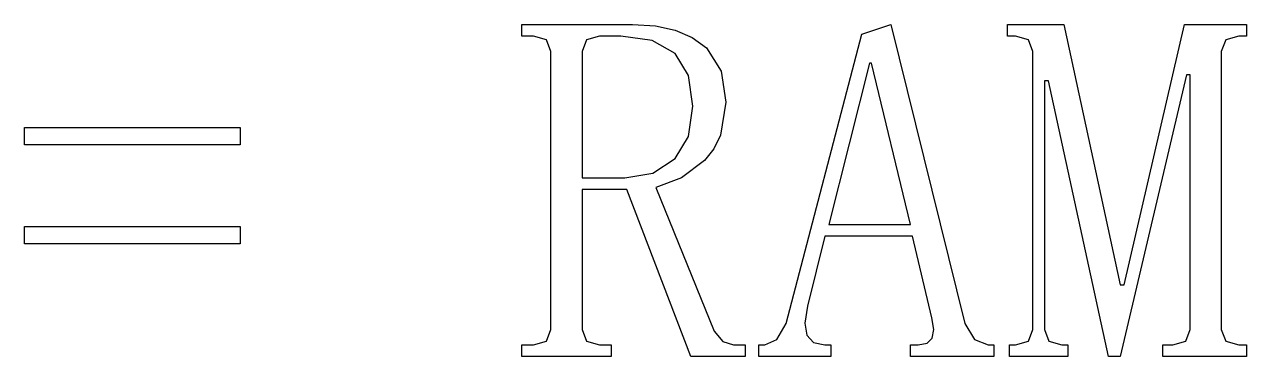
# Model space of a CAD drawing. Extents: x 0 to 621, y -370 to 0.
# Drawn here: x 98.03 to 120.91, y -270.78 to -264.56 of the extents above; entities that cross this region are included whole.
import ezdxf

# ---------------------------------------------------------------- set-up
doc = ezdxf.new("R2010")
doc.units = 0
doc.layers.get('0').update_dxf_attribs({"linetype": 'CONTINUOUS'})

# ---------------------------------------------------------------- blocks, each defined once
blk = doc.blocks.new('BLOCK_558')
at = {"color": 7}
blk.add_lwpolyline([(98.033, -266.815), (98.033, -266.488)], dxfattribs=at)
blk = doc.blocks.new('BLOCK_559')
at = {"color": 7}
blk.add_lwpolyline([(98.033, -266.488), (102.07, -266.488)], dxfattribs=at)
blk = doc.blocks.new('BLOCK_560')
at = {"color": 7}
blk.add_lwpolyline([(102.07, -266.488), (102.07, -266.815)], dxfattribs=at)
blk = doc.blocks.new('BLOCK_561')
at = {"color": 7}
blk.add_lwpolyline([(102.07, -266.815), (98.033, -266.815)], dxfattribs=at)
blk = doc.blocks.new('BLOCK_562')
at = {"color": 7}
blk.add_lwpolyline([(98.033, -268.67), (98.033, -268.343)], dxfattribs=at)
blk = doc.blocks.new('BLOCK_563')
at = {"color": 7}
blk.add_lwpolyline([(98.033, -268.343), (102.07, -268.343)], dxfattribs=at)
blk = doc.blocks.new('BLOCK_564')
at = {"color": 7}
blk.add_lwpolyline([(102.07, -268.343), (102.07, -268.67)], dxfattribs=at)
blk = doc.blocks.new('BLOCK_565')
at = {"color": 7}
blk.add_lwpolyline([(102.07, -268.67), (98.033, -268.67)], dxfattribs=at)
blk = doc.blocks.new('BLOCK_566')
at = {"color": 7}
blk.add_lwpolyline([(109.415, -264.561), (109.842, -264.588)], dxfattribs=at)
blk = doc.blocks.new('BLOCK_567')
at = {"color": 7}
blk.add_lwpolyline([(109.842, -264.588), (110.215, -264.67)], dxfattribs=at)
blk = doc.blocks.new('BLOCK_568')
at = {"color": 7}
blk.add_lwpolyline([(110.215, -264.67), (110.533, -264.806)], dxfattribs=at)
blk = doc.blocks.new('BLOCK_569')
at = {"color": 7}
blk.add_lwpolyline([(110.533, -264.806), (110.797, -264.997)], dxfattribs=at)
blk = doc.blocks.new('BLOCK_570')
at = {"color": 7}
blk.add_lwpolyline([(110.797, -264.997), (111.07, -265.434)], dxfattribs=at)
blk = doc.blocks.new('BLOCK_571')
at = {"color": 7}
blk.add_lwpolyline([(111.07, -265.434), (111.16, -266.015)], dxfattribs=at)
blk = doc.blocks.new('BLOCK_572')
at = {"color": 7}
blk.add_lwpolyline([(111.16, -266.015), (111.06, -266.634)], dxfattribs=at)
blk = doc.blocks.new('BLOCK_573')
at = {"color": 7}
blk.add_lwpolyline([(111.06, -266.634), (110.935, -266.888)], dxfattribs=at)
blk = doc.blocks.new('BLOCK_574')
at = {"color": 7}
blk.add_lwpolyline([(110.935, -266.888), (110.76, -267.106)], dxfattribs=at)
blk = doc.blocks.new('BLOCK_575')
at = {"color": 7}
blk.add_lwpolyline([(110.76, -267.106), (110.333, -267.434)], dxfattribs=at)
blk = doc.blocks.new('BLOCK_576')
at = {"color": 7}
blk.add_lwpolyline([(110.333, -267.434), (109.851, -267.615)], dxfattribs=at)
blk = doc.blocks.new('BLOCK_577')
at = {"color": 7}
blk.add_lwpolyline([(109.851, -267.615), (110.942, -270.306)], dxfattribs=at)
blk = doc.blocks.new('BLOCK_578')
at = {"color": 7}
blk.add_lwpolyline([(110.942, -270.306), (111.106, -270.497)], dxfattribs=at)
blk = doc.blocks.new('BLOCK_579')
at = {"color": 7}
blk.add_lwpolyline([(111.106, -270.497), (111.306, -270.561)], dxfattribs=at)
blk = doc.blocks.new('BLOCK_580')
at = {"color": 7}
blk.add_lwpolyline([(111.306, -270.561), (111.524, -270.561)], dxfattribs=at)
blk = doc.blocks.new('BLOCK_581')
at = {"color": 7}
blk.add_lwpolyline([(111.524, -270.561), (111.524, -270.779)], dxfattribs=at)
blk = doc.blocks.new('BLOCK_582')
at = {"color": 7}
blk.add_lwpolyline([(111.524, -270.779), (110.506, -270.779)], dxfattribs=at)
blk = doc.blocks.new('BLOCK_583')
at = {"color": 7}
blk.add_lwpolyline([(110.506, -270.779), (109.306, -267.652)], dxfattribs=at)
blk = doc.blocks.new('BLOCK_584')
at = {"color": 7}
blk.add_lwpolyline([(109.306, -267.652), (108.47, -267.652)], dxfattribs=at)
blk = doc.blocks.new('BLOCK_585')
at = {"color": 7}
blk.add_lwpolyline([(108.47, -267.652), (108.47, -270.27)], dxfattribs=at)
blk = doc.blocks.new('BLOCK_586')
at = {"color": 7}
blk.add_lwpolyline([(108.47, -270.27), (108.551, -270.488)], dxfattribs=at)
blk = doc.blocks.new('BLOCK_587')
at = {"color": 7}
blk.add_lwpolyline([(108.551, -270.488), (108.797, -270.561)], dxfattribs=at)
blk = doc.blocks.new('BLOCK_588')
at = {"color": 7}
blk.add_lwpolyline([(108.797, -270.561), (109.015, -270.561)], dxfattribs=at)
blk = doc.blocks.new('BLOCK_589')
at = {"color": 7}
blk.add_lwpolyline([(109.015, -270.561), (109.015, -270.779)], dxfattribs=at)
blk = doc.blocks.new('BLOCK_590')
at = {"color": 7}
blk.add_lwpolyline([(109.015, -270.779), (107.342, -270.779)], dxfattribs=at)
blk = doc.blocks.new('BLOCK_591')
at = {"color": 7}
blk.add_lwpolyline([(107.342, -270.779), (107.342, -270.561)], dxfattribs=at)
blk = doc.blocks.new('BLOCK_592')
at = {"color": 7}
blk.add_lwpolyline([(107.342, -270.561), (107.56, -270.561)], dxfattribs=at)
blk = doc.blocks.new('BLOCK_593')
at = {"color": 7}
blk.add_lwpolyline([(107.56, -270.561), (107.806, -270.488)], dxfattribs=at)
blk = doc.blocks.new('BLOCK_594')
at = {"color": 7}
blk.add_lwpolyline([(107.806, -270.488), (107.888, -270.27)], dxfattribs=at)
blk = doc.blocks.new('BLOCK_595')
at = {"color": 7}
blk.add_lwpolyline([(107.888, -270.27), (107.888, -265.07)], dxfattribs=at)
blk = doc.blocks.new('BLOCK_596')
at = {"color": 7}
blk.add_lwpolyline([(107.888, -265.07), (107.806, -264.852)], dxfattribs=at)
blk = doc.blocks.new('BLOCK_597')
at = {"color": 7}
blk.add_lwpolyline([(107.806, -264.852), (107.56, -264.779)], dxfattribs=at)
blk = doc.blocks.new('BLOCK_598')
at = {"color": 7}
blk.add_lwpolyline([(107.56, -264.779), (107.342, -264.779)], dxfattribs=at)
blk = doc.blocks.new('BLOCK_599')
at = {"color": 7}
blk.add_lwpolyline([(107.342, -264.779), (107.342, -264.561)], dxfattribs=at)
blk = doc.blocks.new('BLOCK_600')
at = {"color": 7}
blk.add_lwpolyline([(107.342, -264.561), (109.415, -264.561)], dxfattribs=at)
blk = doc.blocks.new('BLOCK_601')
at = {"color": 7}
blk.add_lwpolyline([(108.47, -267.434), (109.27, -267.434)], dxfattribs=at)
blk = doc.blocks.new('BLOCK_602')
at = {"color": 7}
blk.add_lwpolyline([(109.27, -267.434), (109.797, -267.343)], dxfattribs=at)
blk = doc.blocks.new('BLOCK_603')
at = {"color": 7}
blk.add_lwpolyline([(109.797, -267.343), (110.215, -267.07)], dxfattribs=at)
blk = doc.blocks.new('BLOCK_604')
at = {"color": 7}
blk.add_lwpolyline([(110.215, -267.07), (110.46, -266.661)], dxfattribs=at)
blk = doc.blocks.new('BLOCK_605')
at = {"color": 7}
blk.add_lwpolyline([(110.46, -266.661), (110.542, -266.088)], dxfattribs=at)
blk = doc.blocks.new('BLOCK_606')
at = {"color": 7}
blk.add_lwpolyline([(110.542, -266.088), (110.46, -265.515)], dxfattribs=at)
blk = doc.blocks.new('BLOCK_607')
at = {"color": 7}
blk.add_lwpolyline([(110.46, -265.515), (110.215, -265.106)], dxfattribs=at)
blk = doc.blocks.new('BLOCK_608')
at = {"color": 7}
blk.add_lwpolyline([(110.215, -265.106), (109.779, -264.861)], dxfattribs=at)
blk = doc.blocks.new('BLOCK_609')
at = {"color": 7}
blk.add_lwpolyline([(109.779, -264.861), (109.197, -264.779)], dxfattribs=at)
blk = doc.blocks.new('BLOCK_610')
at = {"color": 7}
blk.add_lwpolyline([(109.197, -264.779), (108.797, -264.779)], dxfattribs=at)
blk = doc.blocks.new('BLOCK_611')
at = {"color": 7}
blk.add_lwpolyline([(108.797, -264.779), (108.551, -264.852)], dxfattribs=at)
blk = doc.blocks.new('BLOCK_612')
at = {"color": 7}
blk.add_lwpolyline([(108.551, -264.852), (108.47, -265.07)], dxfattribs=at)
blk = doc.blocks.new('BLOCK_613')
at = {"color": 7}
blk.add_lwpolyline([(108.47, -265.07), (108.47, -267.434)], dxfattribs=at)
blk = doc.blocks.new('BLOCK_614')
at = {"color": 7}
blk.add_lwpolyline([(114.651, -268.524), (113.015, -268.524)], dxfattribs=at)
blk = doc.blocks.new('BLOCK_615')
at = {"color": 7}
blk.add_lwpolyline([(113.015, -268.524), (112.688, -269.834)], dxfattribs=at)
blk = doc.blocks.new('BLOCK_616')
at = {"color": 7}
blk.add_lwpolyline([(112.688, -269.834), (112.64, -270.152)], dxfattribs=at)
blk = doc.blocks.new('BLOCK_617')
at = {"color": 7}
blk.add_lwpolyline([(112.64, -270.152), (112.679, -270.379)], dxfattribs=at)
blk = doc.blocks.new('BLOCK_618')
at = {"color": 7}
blk.add_lwpolyline([(112.679, -270.379), (112.804, -270.515)], dxfattribs=at)
blk = doc.blocks.new('BLOCK_619')
at = {"color": 7}
blk.add_lwpolyline([(112.804, -270.515), (113.015, -270.561)], dxfattribs=at)
blk = doc.blocks.new('BLOCK_620')
at = {"color": 7}
blk.add_lwpolyline([(113.015, -270.561), (113.124, -270.561)], dxfattribs=at)
blk = doc.blocks.new('BLOCK_621')
at = {"color": 7}
blk.add_lwpolyline([(113.124, -270.561), (113.124, -270.779)], dxfattribs=at)
blk = doc.blocks.new('BLOCK_622')
at = {"color": 7}
blk.add_lwpolyline([(113.124, -270.779), (111.779, -270.779)], dxfattribs=at)
blk = doc.blocks.new('BLOCK_623')
at = {"color": 7}
blk.add_lwpolyline([(111.779, -270.779), (111.779, -270.561)], dxfattribs=at)
blk = doc.blocks.new('BLOCK_624')
at = {"color": 7}
blk.add_lwpolyline([(111.779, -270.561), (111.888, -270.561)], dxfattribs=at)
blk = doc.blocks.new('BLOCK_625')
at = {"color": 7}
blk.add_lwpolyline([(111.888, -270.561), (112.115, -270.461)], dxfattribs=at)
blk = doc.blocks.new('BLOCK_626')
at = {"color": 7}
blk.add_lwpolyline([(112.115, -270.461), (112.288, -270.161)], dxfattribs=at)
blk = doc.blocks.new('BLOCK_627')
at = {"color": 7}
blk.add_lwpolyline([(112.288, -270.161), (113.706, -264.743)], dxfattribs=at)
blk = doc.blocks.new('BLOCK_628')
at = {"color": 7}
blk.add_lwpolyline([(113.706, -264.743), (114.251, -264.561)], dxfattribs=at)
blk = doc.blocks.new('BLOCK_629')
at = {"color": 7}
blk.add_lwpolyline([(114.251, -264.561), (115.633, -270.161)], dxfattribs=at)
blk = doc.blocks.new('BLOCK_630')
at = {"color": 7}
blk.add_lwpolyline([(115.633, -270.161), (115.815, -270.461)], dxfattribs=at)
blk = doc.blocks.new('BLOCK_631')
at = {"color": 7}
blk.add_lwpolyline([(115.815, -270.461), (116.07, -270.561)], dxfattribs=at)
blk = doc.blocks.new('BLOCK_632')
at = {"color": 7}
blk.add_lwpolyline([(116.07, -270.561), (116.179, -270.561)], dxfattribs=at)
blk = doc.blocks.new('BLOCK_633')
at = {"color": 7}
blk.add_lwpolyline([(116.179, -270.561), (116.179, -270.779)], dxfattribs=at)
blk = doc.blocks.new('BLOCK_634')
at = {"color": 7}
blk.add_lwpolyline([(116.179, -270.779), (114.615, -270.779)], dxfattribs=at)
blk = doc.blocks.new('BLOCK_635')
at = {"color": 7}
blk.add_lwpolyline([(114.615, -270.779), (114.615, -270.561)], dxfattribs=at)
blk = doc.blocks.new('BLOCK_636')
at = {"color": 7}
blk.add_lwpolyline([(114.615, -270.561), (114.76, -270.561)], dxfattribs=at)
blk = doc.blocks.new('BLOCK_637')
at = {"color": 7}
blk.add_lwpolyline([(114.76, -270.561), (114.926, -270.529)], dxfattribs=at)
blk = doc.blocks.new('BLOCK_638')
at = {"color": 7}
blk.add_lwpolyline([(114.926, -270.529), (115.024, -270.434)], dxfattribs=at)
blk = doc.blocks.new('BLOCK_639')
at = {"color": 7}
blk.add_lwpolyline([(115.024, -270.434), (115.054, -270.274)], dxfattribs=at)
blk = doc.blocks.new('BLOCK_640')
at = {"color": 7}
blk.add_lwpolyline([(115.054, -270.274), (115.015, -270.052)], dxfattribs=at)
blk = doc.blocks.new('BLOCK_641')
at = {"color": 7}
blk.add_lwpolyline([(115.015, -270.052), (114.651, -268.524)], dxfattribs=at)
blk = doc.blocks.new('BLOCK_642')
at = {"color": 7}
blk.add_lwpolyline([(113.888, -265.288), (113.851, -265.288)], dxfattribs=at)
blk = doc.blocks.new('BLOCK_643')
at = {"color": 7}
blk.add_lwpolyline([(113.851, -265.288), (113.088, -268.306)], dxfattribs=at)
blk = doc.blocks.new('BLOCK_644')
at = {"color": 7}
blk.add_lwpolyline([(113.088, -268.306), (114.615, -268.306)], dxfattribs=at)
blk = doc.blocks.new('BLOCK_645')
at = {"color": 7}
blk.add_lwpolyline([(114.615, -268.306), (113.888, -265.288)], dxfattribs=at)
blk = doc.blocks.new('BLOCK_646')
at = {"color": 7}
blk.add_lwpolyline([(120.433, -270.27), (120.515, -270.488)], dxfattribs=at)
blk = doc.blocks.new('BLOCK_647')
at = {"color": 7}
blk.add_lwpolyline([(120.515, -270.488), (120.76, -270.561)], dxfattribs=at)
blk = doc.blocks.new('BLOCK_648')
at = {"color": 7}
blk.add_lwpolyline([(120.76, -270.561), (120.906, -270.561)], dxfattribs=at)
blk = doc.blocks.new('BLOCK_649')
at = {"color": 7}
blk.add_lwpolyline([(120.906, -270.561), (120.906, -270.779)], dxfattribs=at)
blk = doc.blocks.new('BLOCK_650')
at = {"color": 7}
blk.add_lwpolyline([(120.906, -270.779), (119.342, -270.779)], dxfattribs=at)
blk = doc.blocks.new('BLOCK_651')
at = {"color": 7}
blk.add_lwpolyline([(119.342, -270.779), (119.342, -270.561)], dxfattribs=at)
blk = doc.blocks.new('BLOCK_652')
at = {"color": 7}
blk.add_lwpolyline([(119.342, -270.561), (119.524, -270.561)], dxfattribs=at)
blk = doc.blocks.new('BLOCK_653')
at = {"color": 7}
blk.add_lwpolyline([(119.524, -270.561), (119.77, -270.488)], dxfattribs=at)
blk = doc.blocks.new('BLOCK_654')
at = {"color": 7}
blk.add_lwpolyline([(119.77, -270.488), (119.851, -270.27)], dxfattribs=at)
blk = doc.blocks.new('BLOCK_655')
at = {"color": 7}
blk.add_lwpolyline([(119.851, -270.27), (119.851, -265.506)], dxfattribs=at)
blk = doc.blocks.new('BLOCK_656')
at = {"color": 7}
blk.add_lwpolyline([(119.851, -265.506), (119.779, -265.506)], dxfattribs=at)
blk = doc.blocks.new('BLOCK_657')
at = {"color": 7}
blk.add_lwpolyline([(119.779, -265.506), (118.542, -270.779)], dxfattribs=at)
blk = doc.blocks.new('BLOCK_658')
at = {"color": 7}
blk.add_lwpolyline([(118.542, -270.779), (118.324, -270.779)], dxfattribs=at)
blk = doc.blocks.new('BLOCK_659')
at = {"color": 7}
blk.add_lwpolyline([(118.324, -270.779), (117.197, -265.615)], dxfattribs=at)
blk = doc.blocks.new('BLOCK_660')
at = {"color": 7}
blk.add_lwpolyline([(117.197, -265.615), (117.124, -265.615)], dxfattribs=at)
blk = doc.blocks.new('BLOCK_661')
at = {"color": 7}
blk.add_lwpolyline([(117.124, -265.615), (117.124, -270.27)], dxfattribs=at)
blk = doc.blocks.new('BLOCK_662')
at = {"color": 7}
blk.add_lwpolyline([(117.124, -270.27), (117.206, -270.488)], dxfattribs=at)
blk = doc.blocks.new('BLOCK_663')
at = {"color": 7}
blk.add_lwpolyline([(117.206, -270.488), (117.451, -270.561)], dxfattribs=at)
blk = doc.blocks.new('BLOCK_664')
at = {"color": 7}
blk.add_lwpolyline([(117.451, -270.561), (117.56, -270.561)], dxfattribs=at)
blk = doc.blocks.new('BLOCK_665')
at = {"color": 7}
blk.add_lwpolyline([(117.56, -270.561), (117.56, -270.779)], dxfattribs=at)
blk = doc.blocks.new('BLOCK_666')
at = {"color": 7}
blk.add_lwpolyline([(117.56, -270.779), (116.47, -270.779)], dxfattribs=at)
blk = doc.blocks.new('BLOCK_667')
at = {"color": 7}
blk.add_lwpolyline([(116.47, -270.779), (116.47, -270.561)], dxfattribs=at)
blk = doc.blocks.new('BLOCK_668')
at = {"color": 7}
blk.add_lwpolyline([(116.47, -270.561), (116.579, -270.561)], dxfattribs=at)
blk = doc.blocks.new('BLOCK_669')
at = {"color": 7}
blk.add_lwpolyline([(116.579, -270.561), (116.824, -270.488)], dxfattribs=at)
blk = doc.blocks.new('BLOCK_670')
at = {"color": 7}
blk.add_lwpolyline([(116.824, -270.488), (116.906, -270.27)], dxfattribs=at)
blk = doc.blocks.new('BLOCK_671')
at = {"color": 7}
blk.add_lwpolyline([(116.906, -270.27), (116.906, -265.07)], dxfattribs=at)
blk = doc.blocks.new('BLOCK_672')
at = {"color": 7}
blk.add_lwpolyline([(116.906, -265.07), (116.824, -264.852)], dxfattribs=at)
blk = doc.blocks.new('BLOCK_673')
at = {"color": 7}
blk.add_lwpolyline([(116.824, -264.852), (116.579, -264.779)], dxfattribs=at)
blk = doc.blocks.new('BLOCK_674')
at = {"color": 7}
blk.add_lwpolyline([(116.579, -264.779), (116.433, -264.779)], dxfattribs=at)
blk = doc.blocks.new('BLOCK_675')
at = {"color": 7}
blk.add_lwpolyline([(116.433, -264.779), (116.433, -264.561)], dxfattribs=at)
blk = doc.blocks.new('BLOCK_676')
at = {"color": 7}
blk.add_lwpolyline([(116.433, -264.561), (117.488, -264.561)], dxfattribs=at)
blk = doc.blocks.new('BLOCK_677')
at = {"color": 7}
blk.add_lwpolyline([(117.488, -264.561), (118.542, -269.434)], dxfattribs=at)
blk = doc.blocks.new('BLOCK_678')
at = {"color": 7}
blk.add_lwpolyline([(118.542, -269.434), (118.615, -269.434)], dxfattribs=at)
blk = doc.blocks.new('BLOCK_679')
at = {"color": 7}
blk.add_lwpolyline([(118.615, -269.434), (119.742, -264.561)], dxfattribs=at)
blk = doc.blocks.new('BLOCK_680')
at = {"color": 7}
blk.add_lwpolyline([(119.742, -264.561), (120.906, -264.561)], dxfattribs=at)
blk = doc.blocks.new('BLOCK_681')
at = {"color": 7}
blk.add_lwpolyline([(120.906, -264.561), (120.906, -264.779)], dxfattribs=at)
blk = doc.blocks.new('BLOCK_682')
at = {"color": 7}
blk.add_lwpolyline([(120.906, -264.779), (120.76, -264.779)], dxfattribs=at)
blk = doc.blocks.new('BLOCK_683')
at = {"color": 7}
blk.add_lwpolyline([(120.76, -264.779), (120.515, -264.852)], dxfattribs=at)
blk = doc.blocks.new('BLOCK_684')
at = {"color": 7}
blk.add_lwpolyline([(120.515, -264.852), (120.433, -265.07)], dxfattribs=at)
blk = doc.blocks.new('BLOCK_685')
at = {"color": 7}
blk.add_lwpolyline([(120.433, -265.07), (120.433, -270.27)], dxfattribs=at)

msp = doc.modelspace()

# ---------------------------------------------------------------- block references
for name in ['BLOCK_599', 'BLOCK_600', 'BLOCK_566', 'BLOCK_567', 'BLOCK_628', 'BLOCK_629', 'BLOCK_675', 'BLOCK_676', 'BLOCK_677', 'BLOCK_679', 'BLOCK_680', 'BLOCK_681', 'BLOCK_598', 'BLOCK_597', 'BLOCK_596', 'BLOCK_612', 'BLOCK_611', 'BLOCK_610', 'BLOCK_609', 'BLOCK_608', 'BLOCK_568', 'BLOCK_569', 'BLOCK_627', 'BLOCK_674', 'BLOCK_673', 'BLOCK_672', 'BLOCK_684', 'BLOCK_683', 'BLOCK_682', 'BLOCK_595', 'BLOCK_613', 'BLOCK_570', 'BLOCK_671', 'BLOCK_685', 'BLOCK_607', 'BLOCK_643', 'BLOCK_642', 'BLOCK_645', 'BLOCK_606', 'BLOCK_571', 'BLOCK_657', 'BLOCK_656', 'BLOCK_655', 'BLOCK_660', 'BLOCK_661', 'BLOCK_659', 'BLOCK_605', 'BLOCK_572', 'BLOCK_558', 'BLOCK_559', 'BLOCK_560', 'BLOCK_604', 'BLOCK_573', 'BLOCK_561', 'BLOCK_574', 'BLOCK_603', 'BLOCK_575', 'BLOCK_602', 'BLOCK_601', 'BLOCK_576', 'BLOCK_584', 'BLOCK_585', 'BLOCK_583', 'BLOCK_577', 'BLOCK_562', 'BLOCK_563', 'BLOCK_564', 'BLOCK_615', 'BLOCK_614', 'BLOCK_644', 'BLOCK_641', 'BLOCK_565', 'BLOCK_678', 'BLOCK_616', 'BLOCK_640', 'BLOCK_594', 'BLOCK_586', 'BLOCK_578', 'BLOCK_626', 'BLOCK_617', 'BLOCK_639', 'BLOCK_630', 'BLOCK_670', 'BLOCK_662', 'BLOCK_654', 'BLOCK_646', 'BLOCK_591', 'BLOCK_592', 'BLOCK_593', 'BLOCK_587', 'BLOCK_588', 'BLOCK_589', 'BLOCK_579', 'BLOCK_580', 'BLOCK_581', 'BLOCK_623', 'BLOCK_624', 'BLOCK_625', 'BLOCK_618', 'BLOCK_619', 'BLOCK_620', 'BLOCK_621', 'BLOCK_635', 'BLOCK_636', 'BLOCK_637', 'BLOCK_638', 'BLOCK_631', 'BLOCK_632', 'BLOCK_633', 'BLOCK_667', 'BLOCK_668', 'BLOCK_669', 'BLOCK_663', 'BLOCK_664', 'BLOCK_665', 'BLOCK_651', 'BLOCK_652', 'BLOCK_653', 'BLOCK_647', 'BLOCK_648', 'BLOCK_649', 'BLOCK_590', 'BLOCK_582', 'BLOCK_622', 'BLOCK_634', 'BLOCK_666', 'BLOCK_658', 'BLOCK_650']:
    msp.add_blockref(name, (0, 0))

doc.saveas('drawing.dxf')
